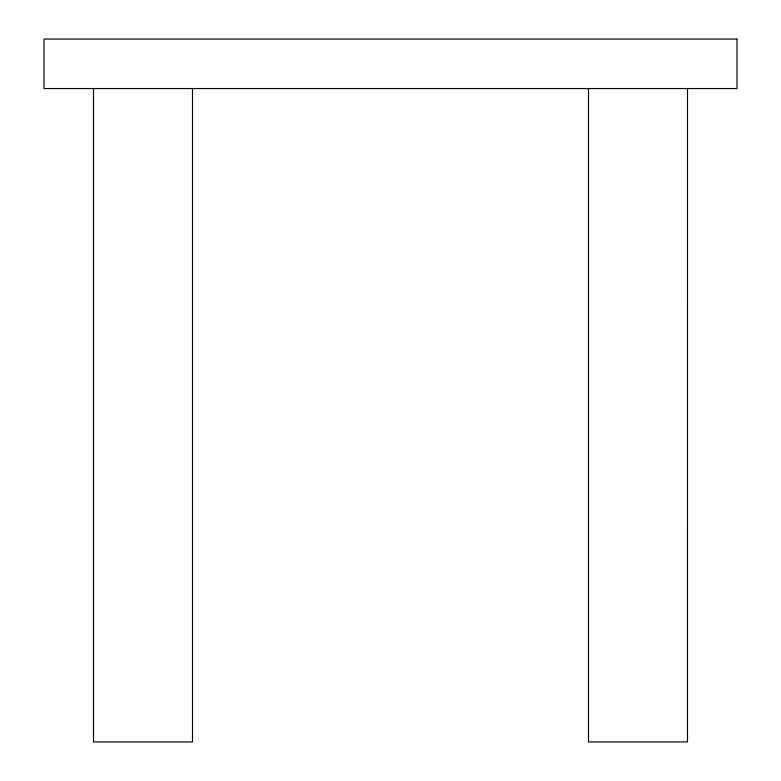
<?xml version="1.0" encoding="UTF-8"?>
<svg xmlns="http://www.w3.org/2000/svg" width="781" height="781" viewBox="0 0 781 781"><rect width="100%" height="100%" fill="white"/><g stroke="black" fill="none" stroke-linecap="round" stroke-linejoin="round"><path stroke-width="1.17" d="M687.505 88.546L687.495 741.95L588.503 741.95L588.503 88.546M192.497 88.546L192.497 741.95L93.505 741.95L93.505 88.546M737 39.05L44 39.05L44 88.546L737 88.546L737 39.05"/></g></svg>
